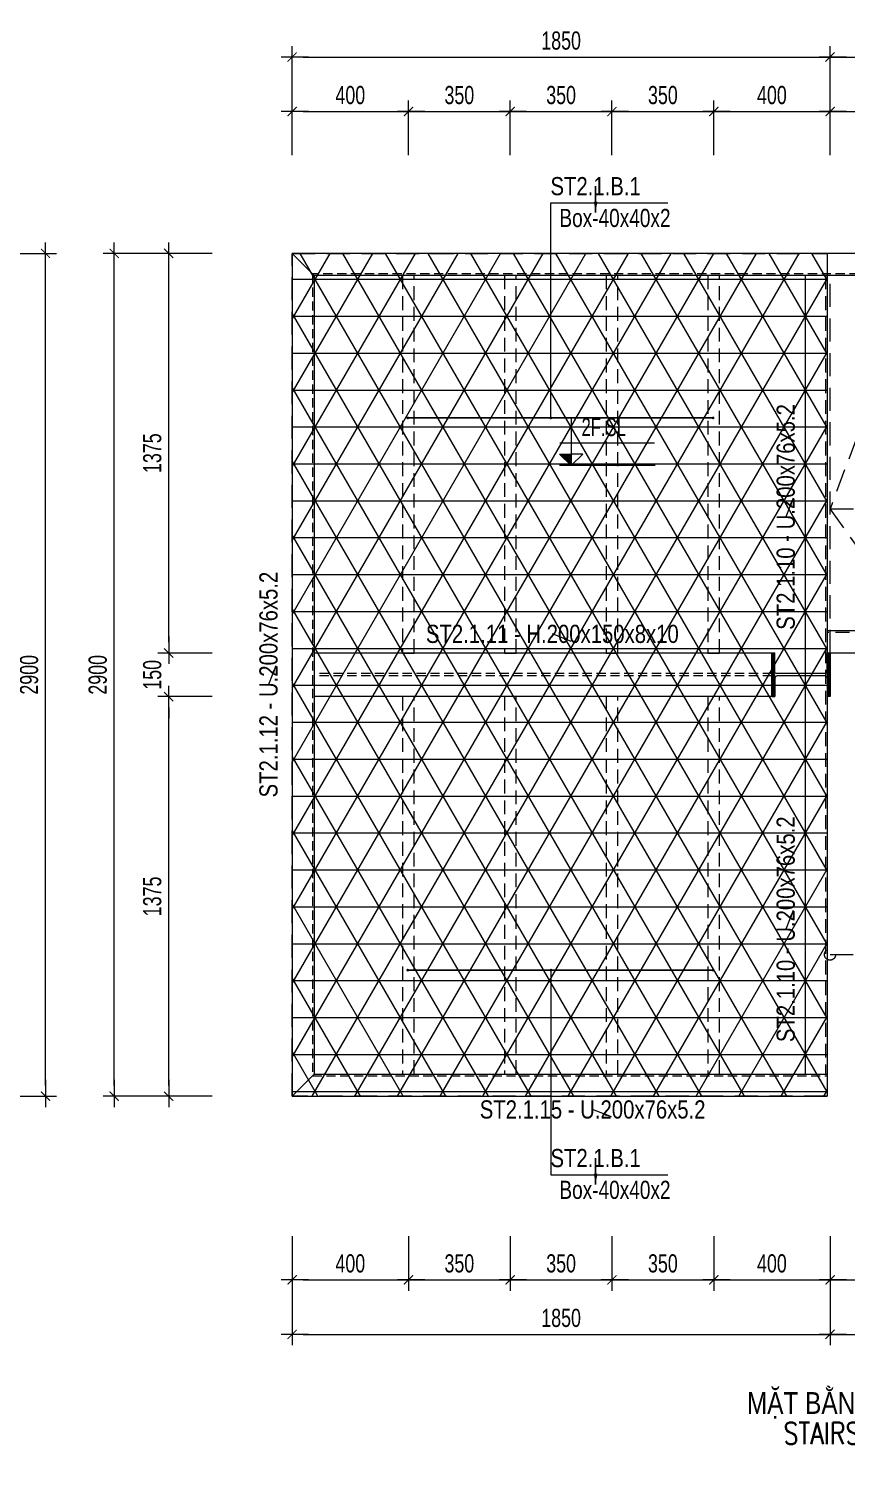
# Model space of a CAD drawing. Header units: millimetres. Extents: x 80771 to 163038, y -101774 to -59328.
# Drawn here: x 109502 to 112313, y -71819 to -66874 of the extents above; entities that cross this region are included whole.
import ezdxf
from ezdxf.enums import TextEntityAlignment as Align

# ---------------------------------------------------------------- set-up
doc = ezdxf.new("R2010")
doc.units = ezdxf.units.MM
doc.linetypes.add('HIDDEN2', pattern=[4.7625, 3.175, -1.5875])
for name, color, linetype, lineweight in [('$0$NDC_S_ANNO', 7, 'Continuous', 20), ('$0$NDC_S_DIM', 1, 'Continuous', 15), ('NDC_S-ANNO', 7, 'Continuous', 20), ('NDC_S-BEAM-NAME-VERT', 7, 'Continuous', 20), ('NDC_S-BEAM-STEL', 30, 'HIDDEN2', 18), ('NDC_S-COLS-STEL', 2, 'Continuous', 20), ('NDC_S-DIMS', 1, 'Continuous', 15), ('NDC_S-HIDN', 8, 'HIDDEN2', 13), ('NDC_S-TEXT-SYMB', 7, 'Continuous', 20), ('NDC_S-TEXT-VIE', 7, 'Continuous', 20), ('NDC_S_ANNO', 7, 'Continuous', 20), ('NDC_S_BEAM NAME', 7, 'Continuous', 9), ('NDC_S_CONTINUOUS', 3, 'Continuous', 20), ('NDC_S_DIM', 1, 'Continuous', 15), ('NDC_S_ENG TITLE', 3, 'Continuous', 20), ('NDC_S_HATCH MATERIAL', 8, 'Continuous', 13), ('NDC_S_TEXT SYMBOL', 7, 'Continuous', 20), ('NDC_S_VN TITLE', 6, 'Continuous', 35)]:
    doc.layers.add(name, color=color, linetype=linetype, lineweight=lineweight)
doc.styles.add('$0$ARIAL', font='arial.ttf', dxfattribs={"width": 0.8})
doc.styles.add('$0$NDC_DIM', font='', dxfattribs={"width": 0.75})
doc.styles.add('ARIAL', font='arial.ttf', dxfattribs={"width": 0.8})
doc.styles.add('NDC_ANNO', font='', dxfattribs={"width": 0.8})
doc.styles.add('NDC_ARIAL', font='arial.ttf', dxfattribs={"width": 0.85})
doc.styles.add('NDC_DIM', font='', dxfattribs={"width": 0.75})
doc.styles.add('NDC_EN TXT', font='romans.shx', dxfattribs={"width": 0.8})
doc.styles.add('NDC_VIE TXT', font='arial.ttf', dxfattribs={"width": 0.8})
doc.styles.get('$0$NDC_DIM').set_extended_font_data('Dotum')
doc.styles.get('NDC_ANNO').set_extended_font_data('Dotum')
doc.styles.get('NDC_DIM').set_extended_font_data('Dotum')
doc.dimstyles.new('$0$NDC_dim_iso', dxfattribs={"dimtxt": 2.5, "dimasz": 1, "dimexe": 1.5, "dimexo": 2.5, "dimgap": 1, "dimtad": 1, "dimdec": 0, "dimzin": 0, "dimdsep": 46, "dimtxsty": '$0$NDC_DIM', "dimblk": '$0$DIMMARK', "dimcen": 0.09, "dimdle": 1.2, "dimclrd": 1, "dimclre": 1, "dimclrt": 3, "dimadec": 0, "dimazin": 0, "dimtfac": 1, "dimtdec": 0, "dimtix": 1, "dimtofl": 0, "dimtmove": 0, "dimatfit": 3, "dimfxl": 8, "dimfxlon": 1, "dimtolj": 1, "dimtzin": 0, "dimarcsym": 0})
doc.dimstyles.new('NDC_dim_25', dxfattribs={"dimscale": 25, "dimtxt": 2.5, "dimasz": 1.5, "dimexe": 1.5, "dimexo": 2.5, "dimgap": 1, "dimtad": 1, "dimdec": 0, "dimrnd": 0.001, "dimzin": 0, "dimdsep": 46, "dimtxsty": 'NDC_DIM', "dimblk": 'DIMMARK', "dimcen": 0, "dimdle": 1.2, "dimclrd": 256, "dimclre": 256, "dimclrt": 3, "dimadec": 0, "dimazin": 0, "dimtfac": 1, "dimtdec": 0, "dimtix": 1, "dimtofl": 0, "dimtmove": 2, "dimatfit": 3, "dimfxl": 6, "dimfxlon": 1, "dimtolj": 1, "dimtzin": 0, "dimlwd": -1, "dimlwe": -1, "dimarcsym": 0})
doc.dimstyles.new('NDC_dim_iso', dxfattribs={"dimtxt": 2.5, "dimasz": 1.5, "dimexe": 1.5, "dimexo": 1.5, "dimgap": 1, "dimtad": 1, "dimdec": 0, "dimrnd": 0.001, "dimzin": 0, "dimdsep": 46, "dimtxsty": 'NDC_DIM', "dimblk": 'DIMMARK', "dimcen": 0, "dimdle": 1.2, "dimclrd": 256, "dimclre": 256, "dimclrt": 3, "dimadec": 0, "dimazin": 0, "dimtfac": 1, "dimtdec": 0, "dimtix": 1, "dimtofl": 0, "dimtmove": 2, "dimatfit": 3, "dimfxl": 6, "dimfxlon": 1, "dimtolj": 1, "dimtzin": 0, "dimlwd": -1, "dimlwe": -1, "dimarcsym": 0})

# ---------------------------------------------------------------- blocks, each defined once
blk = doc.blocks.new('DIMMARK')
at = {"layer": 'NDC_S_DIM', "color": 1}
blk.add_line((-1.5, 0), (1, 0), dxfattribs=at)
at = {"layer": 'NDC_S_DIM', "color": 2, "const_width": 0.1}
blk.add_lwpolyline([(-0.42, -0.42), (0.42, 0.42)], dxfattribs=at)
blk = doc.blocks.new('*D512')
at = {"layer": 'Defpoints', "color": 0, "transparency": 16777216}
for p in [(108947.2, -67646.4), (109559.3, -67646.4), (108947.2, -70546.4)]:
    blk.add_point(p, dxfattribs=at)
at = {"layer": 'NDC_S_DIM', "transparency": 16777216}
for p, q in [((109409.3, -67646.4), (109596.8, -67646.4)), ((109559.3, -70508.9), (109559.3, -67683.9)), ((109409.3, -70546.4), (109596.8, -70546.4))]:
    blk.add_line(p, q, dxfattribs=at)
at = {"layer": 'NDC_S_DIM', "transparency": 16777216, "xscale": 37.5, "yscale": 37.5, "zscale": 37.5}
for p, rotation in [((109559.3, -67646.4), 90), ((109559.3, -70546.4), 270)]:
    blk.add_blockref('DIMMARK', p, dxfattribs=dict(at, rotation=rotation))
at = {"layer": 'NDC_S_DIM', "color": 3, "transparency": 16777216, "insert": (109503, -69096.4), "char_height": 62.5, "attachment_point": 5, "rotation": 90, "style": 'NDC_DIM'}
blk.add_mtext('\\A1;2900', dxfattribs=at)
blk = doc.blocks.new('*U99')
for p, q in [((0.65, 7.48), (-1.87, 7.48)), ((0.93, 7.2), (0.93, 0.67)), ((1.24, 7.2), (1.24, 0.67)), ((1.52, 7.48), (4.04, 7.48)), ((0.65, 0.39), (-1.87, 0.39)), ((1.52, 0.39), (4.04, 0.39))]:
    blk.add_line(p, q)
for points in [[(4.04, 7.48), (4.04, 7.87), (-1.87, 7.87), (-1.87, 7.48)], [(-1.87, 0.39), (-1.87, 0), (4.04, 0), (4.04, 0.39)]]:
    blk.add_lwpolyline(points)
for centre, start, end in [((0.65, 7.2), 360, 450), ((1.52, 7.2), 90, 180), ((0.65, 0.67), 270, 360), ((1.52, 0.67), 180, 270)]:
    blk.add_arc(centre, 0.276, start, end)
blk = doc.blocks.new('*D434')
at = {"layer": 'Defpoints', "color": 0, "transparency": 16777216}
for p in [(110407.7, -70546.4), (112257.7, -70546.4), (112257.7, -71365.7)]:
    blk.add_point(p, dxfattribs=at)
at = {"layer": 'NDC_S_DIM', "transparency": 16777216}
for p, q in [((110407.7, -71215.7), (110407.7, -71403.2)), ((112257.7, -71215.7), (112257.7, -71403.2)), ((110445.2, -71365.7), (112220.2, -71365.7))]:
    blk.add_line(p, q, dxfattribs=at)
at = {"layer": 'NDC_S_DIM', "transparency": 16777216, "xscale": 37.5, "yscale": 37.5, "zscale": 37.5, "rotation": 180}
blk.add_blockref('DIMMARK', (110407.7, -71365.7), dxfattribs=at)
at = {"layer": 'NDC_S_DIM', "transparency": 16777216, "xscale": 37.5, "yscale": 37.5, "zscale": 37.5}
blk.add_blockref('DIMMARK', (112257.7, -71365.7), dxfattribs=at)
at = {"layer": 'NDC_S_DIM', "color": 3, "transparency": 16777216, "insert": (111332.7, -71309.4), "char_height": 62.5, "attachment_point": 5, "style": 'NDC_DIM'}
blk.add_mtext('\\A1;1850', dxfattribs=at)
blk = doc.blocks.new('*D435')
at = {"layer": 'Defpoints', "color": 0, "transparency": 16777216}
for p in [(112257.7, -70546.4), (114957.7, -70546.4), (114957.7, -71365.7)]:
    blk.add_point(p, dxfattribs=at)
at = {"layer": 'NDC_S_DIM', "transparency": 16777216}
for p, q in [((112257.7, -71215.7), (112257.7, -71403.2)), ((114957.7, -71215.7), (114957.7, -71403.2)), ((112295.2, -71365.7), (114920.2, -71365.7))]:
    blk.add_line(p, q, dxfattribs=at)
at = {"layer": 'NDC_S_DIM', "transparency": 16777216, "xscale": 37.5, "yscale": 37.5, "zscale": 37.5, "rotation": 180}
blk.add_blockref('DIMMARK', (112257.7, -71365.7), dxfattribs=at)
at = {"layer": 'NDC_S_DIM', "transparency": 16777216, "xscale": 37.5, "yscale": 37.5, "zscale": 37.5}
blk.add_blockref('DIMMARK', (114957.7, -71365.7), dxfattribs=at)
at = {"layer": 'NDC_S_DIM', "color": 3, "transparency": 16777216, "insert": (113607.7, -71309.4), "char_height": 62.5, "attachment_point": 5, "style": 'NDC_DIM'}
blk.add_mtext('\\A1;2700', dxfattribs=at)
blk = doc.blocks.new('*D437')
at = {"layer": 'Defpoints', "color": 0, "transparency": 16777216}
for p in [(110407.7, -70546.4), (110807.7, -70546.4), (110807.7, -71178.2)]:
    blk.add_point(p, dxfattribs=at)
at = {"layer": 'NDC_S_DIM', "transparency": 16777216}
for p, q in [((110407.7, -71028.2), (110407.7, -71215.7)), ((110807.7, -71028.2), (110807.7, -71215.7)), ((110445.2, -71178.2), (110770.2, -71178.2))]:
    blk.add_line(p, q, dxfattribs=at)
at = {"layer": 'NDC_S_DIM', "transparency": 16777216, "xscale": 37.5, "yscale": 37.5, "zscale": 37.5, "rotation": 180}
blk.add_blockref('DIMMARK', (110407.7, -71178.2), dxfattribs=at)
at = {"layer": 'NDC_S_DIM', "transparency": 16777216, "xscale": 37.5, "yscale": 37.5, "zscale": 37.5}
blk.add_blockref('DIMMARK', (110807.7, -71178.2), dxfattribs=at)
at = {"layer": 'NDC_S_DIM', "color": 3, "transparency": 16777216, "insert": (110607.7, -71121.9), "char_height": 62.5, "attachment_point": 5, "style": 'NDC_DIM'}
blk.add_mtext('\\A1;400', dxfattribs=at)
blk = doc.blocks.new('*D438')
at = {"layer": 'Defpoints', "color": 0, "transparency": 16777216}
for p in [(110807.7, -70546.4), (111157.7, -70546.4), (111157.7, -71178.2)]:
    blk.add_point(p, dxfattribs=at)
at = {"layer": 'NDC_S_DIM', "transparency": 16777216}
for p, q in [((110807.7, -71028.2), (110807.7, -71215.7)), ((111157.7, -71028.2), (111157.7, -71215.7)), ((110845.2, -71178.2), (111120.2, -71178.2))]:
    blk.add_line(p, q, dxfattribs=at)
at = {"layer": 'NDC_S_DIM', "transparency": 16777216, "xscale": 37.5, "yscale": 37.5, "zscale": 37.5, "rotation": 180}
blk.add_blockref('DIMMARK', (110807.7, -71178.2), dxfattribs=at)
at = {"layer": 'NDC_S_DIM', "transparency": 16777216, "xscale": 37.5, "yscale": 37.5, "zscale": 37.5}
blk.add_blockref('DIMMARK', (111157.7, -71178.2), dxfattribs=at)
at = {"layer": 'NDC_S_DIM', "color": 3, "transparency": 16777216, "insert": (110982.7, -71121.9), "char_height": 62.5, "attachment_point": 5, "style": 'NDC_DIM'}
blk.add_mtext('\\A1;350', dxfattribs=at)
blk = doc.blocks.new('*D439')
at = {"layer": 'Defpoints', "color": 0, "transparency": 16777216}
for p in [(111157.7, -70546.4), (111507.7, -70546.4), (111507.7, -71178.2)]:
    blk.add_point(p, dxfattribs=at)
at = {"layer": 'NDC_S_DIM', "transparency": 16777216}
for p, q in [((111157.7, -71028.2), (111157.7, -71215.7)), ((111507.7, -71028.2), (111507.7, -71215.7)), ((111195.2, -71178.2), (111470.2, -71178.2))]:
    blk.add_line(p, q, dxfattribs=at)
at = {"layer": 'NDC_S_DIM', "transparency": 16777216, "xscale": 37.5, "yscale": 37.5, "zscale": 37.5, "rotation": 180}
blk.add_blockref('DIMMARK', (111157.7, -71178.2), dxfattribs=at)
at = {"layer": 'NDC_S_DIM', "transparency": 16777216, "xscale": 37.5, "yscale": 37.5, "zscale": 37.5}
blk.add_blockref('DIMMARK', (111507.7, -71178.2), dxfattribs=at)
at = {"layer": 'NDC_S_DIM', "color": 3, "transparency": 16777216, "insert": (111332.7, -71121.9), "char_height": 62.5, "attachment_point": 5, "style": 'NDC_DIM'}
blk.add_mtext('\\A1;350', dxfattribs=at)
blk = doc.blocks.new('*D440')
at = {"layer": 'Defpoints', "color": 0, "transparency": 16777216}
for p in [(111507.7, -70546.4), (111857.7, -70546.4), (111857.7, -71178.2)]:
    blk.add_point(p, dxfattribs=at)
at = {"layer": 'NDC_S_DIM', "transparency": 16777216}
for p, q in [((111507.7, -71028.2), (111507.7, -71215.7)), ((111857.7, -71028.2), (111857.7, -71215.7)), ((111545.2, -71178.2), (111820.2, -71178.2))]:
    blk.add_line(p, q, dxfattribs=at)
at = {"layer": 'NDC_S_DIM', "transparency": 16777216, "xscale": 37.5, "yscale": 37.5, "zscale": 37.5, "rotation": 180}
blk.add_blockref('DIMMARK', (111507.7, -71178.2), dxfattribs=at)
at = {"layer": 'NDC_S_DIM', "transparency": 16777216, "xscale": 37.5, "yscale": 37.5, "zscale": 37.5}
blk.add_blockref('DIMMARK', (111857.7, -71178.2), dxfattribs=at)
at = {"layer": 'NDC_S_DIM', "color": 3, "transparency": 16777216, "insert": (111682.7, -71121.9), "char_height": 62.5, "attachment_point": 5, "style": 'NDC_DIM'}
blk.add_mtext('\\A1;350', dxfattribs=at)
blk = doc.blocks.new('*D441')
at = {"layer": 'Defpoints', "color": 0, "transparency": 16777216}
for p in [(111857.7, -70546.4), (112257.7, -70546.4), (112257.7, -71178.2)]:
    blk.add_point(p, dxfattribs=at)
at = {"layer": 'NDC_S_DIM', "transparency": 16777216}
for p, q in [((111857.7, -71028.2), (111857.7, -71215.7)), ((112257.7, -71028.2), (112257.7, -71215.7)), ((111895.2, -71178.2), (112220.2, -71178.2))]:
    blk.add_line(p, q, dxfattribs=at)
at = {"layer": 'NDC_S_DIM', "transparency": 16777216, "xscale": 37.5, "yscale": 37.5, "zscale": 37.5, "rotation": 180}
blk.add_blockref('DIMMARK', (111857.7, -71178.2), dxfattribs=at)
at = {"layer": 'NDC_S_DIM', "transparency": 16777216, "xscale": 37.5, "yscale": 37.5, "zscale": 37.5}
blk.add_blockref('DIMMARK', (112257.7, -71178.2), dxfattribs=at)
at = {"layer": 'NDC_S_DIM', "color": 3, "transparency": 16777216, "insert": (112057.7, -71121.9), "char_height": 62.5, "attachment_point": 5, "style": 'NDC_DIM'}
blk.add_mtext('\\A1;400', dxfattribs=at)
blk = doc.blocks.new('*D442')
at = {"layer": 'Defpoints', "color": 0, "transparency": 16777216}
for p in [(112257.7, -70546.4), (112557.7, -70546.4), (112557.7, -71178.2)]:
    blk.add_point(p, dxfattribs=at)
at = {"layer": 'NDC_S_DIM', "transparency": 16777216}
for p, q in [((112257.7, -71028.2), (112257.7, -71215.7)), ((112557.7, -71028.2), (112557.7, -71215.7)), ((112295.2, -71178.2), (112520.2, -71178.2))]:
    blk.add_line(p, q, dxfattribs=at)
at = {"layer": 'NDC_S_DIM', "transparency": 16777216, "xscale": 37.5, "yscale": 37.5, "zscale": 37.5, "rotation": 180}
blk.add_blockref('DIMMARK', (112257.7, -71178.2), dxfattribs=at)
at = {"layer": 'NDC_S_DIM', "transparency": 16777216, "xscale": 37.5, "yscale": 37.5, "zscale": 37.5}
blk.add_blockref('DIMMARK', (112557.7, -71178.2), dxfattribs=at)
at = {"layer": 'NDC_S_DIM', "color": 3, "transparency": 16777216, "insert": (112407.7, -71121.9), "char_height": 62.5, "attachment_point": 5, "style": 'NDC_DIM'}
blk.add_mtext('\\A1;300', dxfattribs=at)
blk = doc.blocks.new('*D459')
at = {"layer": 'Defpoints', "color": 0, "transparency": 16777216}
for p in [(109983, -69171.4), (110407.7, -69171.4), (110407.7, -70546.4)]:
    blk.add_point(p, dxfattribs=at)
at = {"layer": 'NDC_S_DIM', "transparency": 16777216}
for p, q in [((110133, -69171.4), (109945.5, -69171.4)), ((109983, -70508.9), (109983, -69208.9)), ((110133, -70546.4), (109945.5, -70546.4))]:
    blk.add_line(p, q, dxfattribs=at)
at = {"layer": 'NDC_S_DIM', "transparency": 16777216, "xscale": 37.5, "yscale": 37.5, "zscale": 37.5}
for p, rotation in [((109983, -69171.4), 90), ((109983, -70546.4), 270)]:
    blk.add_blockref('DIMMARK', p, dxfattribs=dict(at, rotation=rotation))
at = {"layer": 'NDC_S_DIM', "color": 3, "transparency": 16777216, "insert": (109926.7, -69858.9), "char_height": 62.5, "attachment_point": 5, "rotation": 90, "style": 'NDC_DIM'}
blk.add_mtext('\\A1;1375', dxfattribs=at)
blk = doc.blocks.new('*D460')
at = {"layer": 'Defpoints', "color": 0, "transparency": 16777216}
for p in [(109983, -69021.4), (110407.7, -69021.4), (110407.7, -69171.4)]:
    blk.add_point(p, dxfattribs=at)
at = {"layer": 'NDC_S_DIM', "transparency": 16777216}
for p, q in [((109983, -68983.9), (109983, -68946.4)), ((110133, -69021.4), (109945.5, -69021.4)), ((110133, -69171.4), (109945.5, -69171.4)), ((109983, -69208.9), (109983, -69246.4))]:
    blk.add_line(p, q, dxfattribs=at)
at = {"layer": 'NDC_S_DIM', "transparency": 16777216, "xscale": 37.5, "yscale": 37.5, "zscale": 37.5}
for p, rotation in [((109983, -69021.4), 270), ((109983, -69171.4), 90)]:
    blk.add_blockref('DIMMARK', p, dxfattribs=dict(at, rotation=rotation))
at = {"layer": 'NDC_S_DIM', "color": 3, "transparency": 16777216, "insert": (109926.7, -69096.4), "char_height": 62.5, "attachment_point": 5, "rotation": 90, "style": 'NDC_DIM'}
blk.add_mtext('\\A1;150', dxfattribs=at)
blk = doc.blocks.new('*D461')
at = {"layer": 'Defpoints', "color": 0, "transparency": 16777216}
for p in [(109983, -67646.4), (110407.7, -67646.4), (110407.7, -69021.4)]:
    blk.add_point(p, dxfattribs=at)
at = {"layer": 'NDC_S_DIM', "transparency": 16777216}
for p, q in [((110133, -67646.4), (109945.5, -67646.4)), ((109983, -68983.9), (109983, -67683.9)), ((110133, -69021.4), (109945.5, -69021.4))]:
    blk.add_line(p, q, dxfattribs=at)
at = {"layer": 'NDC_S_DIM', "transparency": 16777216, "xscale": 37.5, "yscale": 37.5, "zscale": 37.5}
for p, rotation in [((109983, -67646.4), 90), ((109983, -69021.4), 270)]:
    blk.add_blockref('DIMMARK', p, dxfattribs=dict(at, rotation=rotation))
at = {"layer": 'NDC_S_DIM', "color": 3, "transparency": 16777216, "insert": (109926.7, -68333.9), "char_height": 62.5, "attachment_point": 5, "rotation": 90, "style": 'NDC_DIM'}
blk.add_mtext('\\A1;1375', dxfattribs=at)
blk = doc.blocks.new('*D462')
at = {"layer": 'Defpoints', "color": 0, "transparency": 16777216}
for p in [(109795.5, -67646.4), (110407.7, -67646.4), (110407.7, -70546.4)]:
    blk.add_point(p, dxfattribs=at)
at = {"layer": 'NDC_S_DIM', "transparency": 16777216}
for p, q in [((109945.5, -67646.4), (109758, -67646.4)), ((109795.5, -70508.9), (109795.5, -67683.9)), ((109945.5, -70546.4), (109758, -70546.4))]:
    blk.add_line(p, q, dxfattribs=at)
at = {"layer": 'NDC_S_DIM', "transparency": 16777216, "xscale": 37.5, "yscale": 37.5, "zscale": 37.5}
for p, rotation in [((109795.5, -67646.4), 90), ((109795.5, -70546.4), 270)]:
    blk.add_blockref('DIMMARK', p, dxfattribs=dict(at, rotation=rotation))
at = {"layer": 'NDC_S_DIM', "color": 3, "transparency": 16777216, "insert": (109739.2, -69096.4), "char_height": 62.5, "attachment_point": 5, "rotation": 90, "style": 'NDC_DIM'}
blk.add_mtext('\\A1;2900', dxfattribs=at)
blk = doc.blocks.new('*D463')
at = {"layer": 'Defpoints', "color": 0, "transparency": 16777216}
for p in [(112257.7, -66970.9), (110407.7, -67646.4), (112257.7, -67646.4)]:
    blk.add_point(p, dxfattribs=at)
at = {"layer": 'NDC_S_DIM', "transparency": 16777216}
for p, q in [((110407.7, -67120.9), (110407.7, -66933.4)), ((112257.7, -67120.9), (112257.7, -66933.4)), ((110445.2, -66970.9), (112220.2, -66970.9))]:
    blk.add_line(p, q, dxfattribs=at)
at = {"layer": 'NDC_S_DIM', "transparency": 16777216, "xscale": 37.5, "yscale": 37.5, "zscale": 37.5, "rotation": 180}
blk.add_blockref('DIMMARK', (110407.7, -66970.9), dxfattribs=at)
at = {"layer": 'NDC_S_DIM', "transparency": 16777216, "xscale": 37.5, "yscale": 37.5, "zscale": 37.5}
blk.add_blockref('DIMMARK', (112257.7, -66970.9), dxfattribs=at)
at = {"layer": 'NDC_S_DIM', "color": 3, "transparency": 16777216, "insert": (111332.7, -66914.6), "char_height": 62.5, "attachment_point": 5, "style": 'NDC_DIM'}
blk.add_mtext('\\A1;1850', dxfattribs=at)
blk = doc.blocks.new('*D464')
at = {"layer": 'Defpoints', "color": 0, "transparency": 16777216}
for p in [(114957.7, -66970.9), (112257.7, -67646.4), (114957.7, -67646.4)]:
    blk.add_point(p, dxfattribs=at)
at = {"layer": 'NDC_S_DIM', "transparency": 16777216}
for p, q in [((112257.7, -67120.9), (112257.7, -66933.4)), ((114957.7, -67120.9), (114957.7, -66933.4)), ((112295.2, -66970.9), (114920.2, -66970.9))]:
    blk.add_line(p, q, dxfattribs=at)
at = {"layer": 'NDC_S_DIM', "transparency": 16777216, "xscale": 37.5, "yscale": 37.5, "zscale": 37.5, "rotation": 180}
blk.add_blockref('DIMMARK', (112257.7, -66970.9), dxfattribs=at)
at = {"layer": 'NDC_S_DIM', "transparency": 16777216, "xscale": 37.5, "yscale": 37.5, "zscale": 37.5}
blk.add_blockref('DIMMARK', (114957.7, -66970.9), dxfattribs=at)
at = {"layer": 'NDC_S_DIM', "color": 3, "transparency": 16777216, "insert": (113607.7, -66914.6), "char_height": 62.5, "attachment_point": 5, "style": 'NDC_DIM'}
blk.add_mtext('\\A1;2700', dxfattribs=at)
blk = doc.blocks.new('*D466')
at = {"layer": 'Defpoints', "color": 0, "transparency": 16777216}
for p in [(110807.7, -67158.4), (110407.7, -67646.4), (110807.7, -67646.4)]:
    blk.add_point(p, dxfattribs=at)
at = {"layer": 'NDC_S_DIM', "transparency": 16777216}
for p, q in [((110407.7, -67308.4), (110407.7, -67120.9)), ((110445.2, -67158.4), (110770.2, -67158.4)), ((110807.7, -67308.4), (110807.7, -67120.9))]:
    blk.add_line(p, q, dxfattribs=at)
at = {"layer": 'NDC_S_DIM', "transparency": 16777216, "xscale": 37.5, "yscale": 37.5, "zscale": 37.5, "rotation": 180}
blk.add_blockref('DIMMARK', (110407.7, -67158.4), dxfattribs=at)
at = {"layer": 'NDC_S_DIM', "transparency": 16777216, "xscale": 37.5, "yscale": 37.5, "zscale": 37.5}
blk.add_blockref('DIMMARK', (110807.7, -67158.4), dxfattribs=at)
at = {"layer": 'NDC_S_DIM', "color": 3, "transparency": 16777216, "insert": (110607.7, -67102.1), "char_height": 62.5, "attachment_point": 5, "style": 'NDC_DIM'}
blk.add_mtext('\\A1;400', dxfattribs=at)
blk = doc.blocks.new('*D467')
at = {"layer": 'Defpoints', "color": 0, "transparency": 16777216}
for p in [(111157.7, -67158.4), (110807.7, -67646.4), (111157.7, -67646.4)]:
    blk.add_point(p, dxfattribs=at)
at = {"layer": 'NDC_S_DIM', "transparency": 16777216}
for p, q in [((110807.7, -67308.4), (110807.7, -67120.9)), ((110845.2, -67158.4), (111120.2, -67158.4)), ((111157.7, -67308.4), (111157.7, -67120.9))]:
    blk.add_line(p, q, dxfattribs=at)
at = {"layer": 'NDC_S_DIM', "transparency": 16777216, "xscale": 37.5, "yscale": 37.5, "zscale": 37.5, "rotation": 180}
blk.add_blockref('DIMMARK', (110807.7, -67158.4), dxfattribs=at)
at = {"layer": 'NDC_S_DIM', "transparency": 16777216, "xscale": 37.5, "yscale": 37.5, "zscale": 37.5}
blk.add_blockref('DIMMARK', (111157.7, -67158.4), dxfattribs=at)
at = {"layer": 'NDC_S_DIM', "color": 3, "transparency": 16777216, "insert": (110982.7, -67102.1), "char_height": 62.5, "attachment_point": 5, "style": 'NDC_DIM'}
blk.add_mtext('\\A1;350', dxfattribs=at)
blk = doc.blocks.new('*D468')
at = {"layer": 'Defpoints', "color": 0, "transparency": 16777216}
for p in [(111507.7, -67158.4), (111157.7, -67646.4), (111507.7, -67646.4)]:
    blk.add_point(p, dxfattribs=at)
at = {"layer": 'NDC_S_DIM', "transparency": 16777216}
for p, q in [((111157.7, -67308.4), (111157.7, -67120.9)), ((111195.2, -67158.4), (111470.2, -67158.4)), ((111507.7, -67308.4), (111507.7, -67120.9))]:
    blk.add_line(p, q, dxfattribs=at)
at = {"layer": 'NDC_S_DIM', "transparency": 16777216, "xscale": 37.5, "yscale": 37.5, "zscale": 37.5, "rotation": 180}
blk.add_blockref('DIMMARK', (111157.7, -67158.4), dxfattribs=at)
at = {"layer": 'NDC_S_DIM', "transparency": 16777216, "xscale": 37.5, "yscale": 37.5, "zscale": 37.5}
blk.add_blockref('DIMMARK', (111507.7, -67158.4), dxfattribs=at)
at = {"layer": 'NDC_S_DIM', "color": 3, "transparency": 16777216, "insert": (111332.7, -67102.1), "char_height": 62.5, "attachment_point": 5, "style": 'NDC_DIM'}
blk.add_mtext('\\A1;350', dxfattribs=at)
blk = doc.blocks.new('*D469')
at = {"layer": 'Defpoints', "color": 0, "transparency": 16777216}
for p in [(111857.7, -67158.4), (111507.7, -67646.4), (111857.7, -67646.4)]:
    blk.add_point(p, dxfattribs=at)
at = {"layer": 'NDC_S_DIM', "transparency": 16777216}
for p, q in [((111507.7, -67308.4), (111507.7, -67120.9)), ((111545.2, -67158.4), (111820.2, -67158.4)), ((111857.7, -67308.4), (111857.7, -67120.9))]:
    blk.add_line(p, q, dxfattribs=at)
at = {"layer": 'NDC_S_DIM', "transparency": 16777216, "xscale": 37.5, "yscale": 37.5, "zscale": 37.5, "rotation": 180}
blk.add_blockref('DIMMARK', (111507.7, -67158.4), dxfattribs=at)
at = {"layer": 'NDC_S_DIM', "transparency": 16777216, "xscale": 37.5, "yscale": 37.5, "zscale": 37.5}
blk.add_blockref('DIMMARK', (111857.7, -67158.4), dxfattribs=at)
at = {"layer": 'NDC_S_DIM', "color": 3, "transparency": 16777216, "insert": (111682.7, -67102.1), "char_height": 62.5, "attachment_point": 5, "style": 'NDC_DIM'}
blk.add_mtext('\\A1;350', dxfattribs=at)
blk = doc.blocks.new('*D470')
at = {"layer": 'Defpoints', "color": 0, "transparency": 16777216}
for p in [(112257.7, -67158.4), (111857.7, -67646.4), (112257.7, -67646.4)]:
    blk.add_point(p, dxfattribs=at)
at = {"layer": 'NDC_S_DIM', "transparency": 16777216}
for p, q in [((111857.7, -67308.4), (111857.7, -67120.9)), ((111895.2, -67158.4), (112220.2, -67158.4)), ((112257.7, -67308.4), (112257.7, -67120.9))]:
    blk.add_line(p, q, dxfattribs=at)
at = {"layer": 'NDC_S_DIM', "transparency": 16777216, "xscale": 37.5, "yscale": 37.5, "zscale": 37.5, "rotation": 180}
blk.add_blockref('DIMMARK', (111857.7, -67158.4), dxfattribs=at)
at = {"layer": 'NDC_S_DIM', "transparency": 16777216, "xscale": 37.5, "yscale": 37.5, "zscale": 37.5}
blk.add_blockref('DIMMARK', (112257.7, -67158.4), dxfattribs=at)
at = {"layer": 'NDC_S_DIM', "color": 3, "transparency": 16777216, "insert": (112057.7, -67102.1), "char_height": 62.5, "attachment_point": 5, "style": 'NDC_DIM'}
blk.add_mtext('\\A1;400', dxfattribs=at)
blk = doc.blocks.new('*D471')
at = {"layer": 'Defpoints', "color": 0, "transparency": 16777216}
for p in [(112557.7, -67158.4), (112257.7, -67646.4), (112557.7, -67646.4)]:
    blk.add_point(p, dxfattribs=at)
at = {"layer": 'NDC_S_DIM', "transparency": 16777216}
for p, q in [((112257.7, -67308.4), (112257.7, -67120.9)), ((112295.2, -67158.4), (112520.2, -67158.4)), ((112557.7, -67308.4), (112557.7, -67120.9))]:
    blk.add_line(p, q, dxfattribs=at)
at = {"layer": 'NDC_S_DIM', "transparency": 16777216, "xscale": 37.5, "yscale": 37.5, "zscale": 37.5, "rotation": 180}
blk.add_blockref('DIMMARK', (112257.7, -67158.4), dxfattribs=at)
at = {"layer": 'NDC_S_DIM', "transparency": 16777216, "xscale": 37.5, "yscale": 37.5, "zscale": 37.5}
blk.add_blockref('DIMMARK', (112557.7, -67158.4), dxfattribs=at)
at = {"layer": 'NDC_S_DIM', "color": 3, "transparency": 16777216, "insert": (112407.7, -67102.1), "char_height": 62.5, "attachment_point": 5, "style": 'NDC_DIM'}
blk.add_mtext('\\A1;300', dxfattribs=at)
blk = doc.blocks.new('kata_block_CT')
at = {"layer": 'NDC_S_ANNO'}
blk.add_hatch(color=3, dxfattribs=at).paths.add_polyline_path([(0, 1.6), (-1.61, 1.6), (0, 0)])
at = {"layer": 'NDC_S_ANNO', "ltscale": 50}
h = blk.add_hatch(dxfattribs=at)
h.set_pattern_fill('ANSI31', color=256, scale=1.406, style=0)
h.paths.add_polyline_path([(0, 1.6), (0, 0), (1.61, 1.6)])
for p, q in [((-1.59, 3.14), (11.47, 3.14)), ((11.56, 0), (-1.64, 0))]:
    blk.add_line(p, q, dxfattribs=at)
for points in [[(0, 6.69), (0, 0)], [(0, 0), (-1.61, 1.6), (0, 1.6)], [(0, 0), (1.61, 1.6), (0, 1.6)]]:
    blk.add_lwpolyline(points, dxfattribs=at)
at = {"layer": 'NDC_S_ANNO', "color": 8, "ltscale": 50}
blk.add_lwpolyline([(0, 0), (-1.61, 1.6), (0, 1.6)], dxfattribs=at)
at = {"layer": 'NDC_S_TEXT SYMBOL', "color": 3, "style": 'NDC_ANNO', "width": 0.8}
blk.add_attdef('CT', (1.41, 4.07), '', height=2.5, dxfattribs=at)
blk = doc.blocks.new('$0$DIMMARK')
at = {"layer": '$0$NDC_S_DIM', "color": 1}
blk.add_line((-1.5, 0), (1, 0), dxfattribs=at)
at = {"layer": '$0$NDC_S_DIM', "color": 2, "const_width": 0.1}
blk.add_lwpolyline([(-0.42, -0.42), (0.42, 0.42)], dxfattribs=at)
blk = doc.blocks.new('Drawing name_symbol')
at = {"layer": 'NDC_S_ENG TITLE', "style": 'NDC_EN TXT', "width": 0.8}
blk.add_attdef('SECTDET1', text='', height=5, dxfattribs=at).set_placement((0, 1.01), align=Align.CENTER)
at = {"layer": 'NDC_S_TEXT SYMBOL', "lineweight": 25, "style": 'NDC_ANNO', "width": 0.8}
blk.add_attdef('SSCALE', text='', height=2.5, dxfattribs=at).set_placement((0, -4), align=Align.CENTER)
at = {"layer": 'NDC_S_VN TITLE', "style": 'NDC_VIE TXT', "width": 0.8}
blk.add_attdef('SECTDET2', text='', height=5, dxfattribs=at).set_placement((0, 7.97), align=Align.CENTER)
blk = doc.blocks.new('*U6')
at = {"layer": '$0$NDC_S_ANNO', "ltscale": 0.8, "style": '$0$ARIAL', "width": 0.8}
blk.add_attdef('TEN', text='', height=2.5, dxfattribs=at).set_placement((-2.58, 1.03), align=Align.MIDDLE_CENTER)
at = {"layer": '$0$NDC_S_ANNO', "ltscale": 0.8, "style": '$0$ARIAL', "width": 0.8, "flags": 1}
blk.add_attdef('CHU_THICH', text='', height=2.5, dxfattribs=at).set_placement((0, 0), align=Align.MIDDLE_CENTER)
at = {"layer": 'Defpoints'}
blk.add_leader([(0, 0), (-2.58, 1.03)], dimstyle='$0$NDC_dim_iso', override={"dimgap": 0.625, "dimtad": 0}, dxfattribs=at)
blk = doc.blocks.new('*U9')
at = {"layer": 'NDC_S-ANNO', "ltscale": 0.8, "style": 'ARIAL', "width": 0.8}
blk.add_attdef('TEN', text='', height=2.5, dxfattribs=at).set_placement((0, 3.63), align=Align.MIDDLE_CENTER)
at = {"layer": 'NDC_S-ANNO', "ltscale": 0.8, "style": 'ARIAL', "width": 0.8, "flags": 1}
blk.add_attdef('CHU_THICH', text='', height=2.5, dxfattribs=at).set_placement((0, 0), align=Align.MIDDLE_CENTER)
at = {"layer": 'Defpoints'}
blk.add_leader([(0, 0), (0, 3.63)], dimstyle='NDC_dim_iso', override={"dimgap": 0.625, "dimtad": 0}, dxfattribs=at)

msp = doc.modelspace()

# ---------------------------------------------------------------- hatches: boundary and pattern name
at = {"layer": 'NDC_S_HATCH MATERIAL'}
h = msp.add_hatch(dxfattribs=at)
h.set_pattern_fill('NET3', color=256, scale=40)
h.set_pattern_definition([(0, (172225.02, -24809.66), (0, 127), []), (60, (172225.02, -24809.66), (-109.98523, 63.5), []), (120, (172225.02, -24809.66), (-109.98523, -63.5), [])])
h.paths.add_polyline_path([(110407.7, -67646.4), (112247.7, -67646.4), (112247.7, -70546.4), (110407.7, -70546.4)])
h = msp.add_hatch(dxfattribs=at)
h.set_pattern_fill('ANSI31', color=256)
h.set_pattern_definition([(45, (171221.1407, -24254.0282), (-2.24506403, 2.24506403), [])])
edge = h.paths.add_edge_path()
edge.add_line((112067.7, -69171.4), (112057.7, -69171.4))
edge.add_line((112057.7, -69171.4), (112057.7, -69021.4))
edge.add_line((112057.7, -69021.4), (112067.7, -69021.4))
edge = h.paths.add_edge_path()
edge.add_line((112240.6, -69100.4), (112074.7, -69100.4))
edge = h.paths.add_edge_path()
edge.add_line((112240.6, -69092.4), (112074.7, -69092.4))
edge = h.paths.add_edge_path(flags=16)
edge.add_line((112067.7, -69107.4), (112067.7, -69171.4))
edge = h.paths.add_edge_path()
edge.add_line((112247.7, -69107.4), (112247.7, -69171.4))
edge = h.paths.add_edge_path(flags=16)
edge.add_line((112067.7, -69085.4), (112067.7, -69021.4))
edge = h.paths.add_edge_path()
edge.add_line((112247.7, -69085.4), (112247.7, -69021.4))
edge = h.paths.add_edge_path()
edge.add_line((112247.7, -69021.4), (112257.7, -69021.4))
edge.add_line((112257.7, -69021.4), (112257.7, -69171.4))
edge.add_line((112257.7, -69171.4), (112247.7, -69171.4))
edge = h.paths.add_edge_path()
edge.add_arc((112074.7, -69107.4), 7.01, 90, 180)
edge = h.paths.add_edge_path()
edge.add_arc((112074.7, -69085.4), 7.01, 180, 270)
edge = h.paths.add_edge_path()
edge.add_arc((112240.6, -69107.4), 7.01, 0, 90)
edge = h.paths.add_edge_path()
edge.add_arc((112240.6, -69085.4), 7.01, 270, 360)

# ---------------------------------------------------------------- linework, layer by layer
at = {"layer": 'NDC_S-BEAM-STEL', "ltscale": 15}
msp.add_line((112241.7, -67722.4), (112241.7, -70470.4), dxfattribs=at)
for points in [[(110827.7, -67722.4), (110787.7, -67722.4), (110787.7, -69021.4), (110827.7, -69021.4)], [(111177.7, -67722.4), (111137.7, -67722.4), (111137.7, -69021.4), (111177.7, -69021.4)], [(111527.7, -67722.4), (111487.7, -67722.4), (111487.7, -69021.4), (111527.7, -69021.4)], [(111877.7, -67722.4), (111837.7, -67722.4), (111837.7, -69021.4), (111877.7, -69021.4)], [(110827.7, -69171.4), (110787.7, -69171.4), (110787.7, -70470.4), (110827.7, -70470.4)], [(111177.7, -69171.4), (111137.7, -69171.4), (111137.7, -70470.4), (111177.7, -70470.4)], [(111527.7, -69171.4), (111487.7, -69171.4), (111487.7, -70470.4), (111527.7, -70470.4)], [(111877.7, -69171.4), (111837.7, -69171.4), (111837.7, -70470.4), (111877.7, -70470.4)]]:
    msp.add_lwpolyline(points, close=True, dxfattribs=at)
msp.add_lwpolyline([(114967.7, -68951.4), (112247.7, -68951.4)], dxfattribs=at)
at = {"layer": 'NDC_S-HIDN', "ltscale": 25}
msp.add_line((112257.7, -69021.4), (112257.7, -67722.4), dxfattribs=at)
at = {"layer": 'NDC_S-HIDN', "ltscale": 10}
for p, q in [((112057.7, -69092.4), (110483.7, -69092.4)), ((112057.7, -69100.4), (110483.7, -69100.4))]:
    msp.add_line(p, q, dxfattribs=at)
at = {"layer": 'NDC_S-HIDN', "ltscale": 25}
msp.add_lwpolyline([(110407.7, -67646.4), (112247.7, -67646.4), (112247.7, -70546.4), (110407.7, -70546.4)], close=True, dxfattribs=at)
at = {"layer": 'NDC_S-HIDN', "ltscale": 10}
msp.add_lwpolyline([(112417.2, -70476.4), (116737.7, -70476.4), (116737.7, -67716.4), (110477.7, -67716.4), (110477.7, -70476.4), (112247.7, -70476.4)], dxfattribs=at)
at = {"layer": 'NDC_S-HIDN', "ltscale": 25}
for points in [[(112557.7, -67722.4), (112257.7, -68526.2), (112557.7, -68945.4)], [(114957.7, -68526.2), (112257.7, -68526.2)], [(112257.7, -70058.9), (114957.7, -70058.9)]]:
    msp.add_lwpolyline(points, dxfattribs=at)
msp.add_circle((112257.7, -70058.9), 19.2, dxfattribs=at)
at = {"layer": 'NDC_S_CONTINUOUS'}
for p, q in [((110407.7, -67646.4), (110483.7, -67722.4)), ((116807.7, -67646.4), (110407.7, -67646.4)), ((110407.7, -67646.4), (110407.7, -70546.4)), ((116731.7, -67722.4), (110483.7, -67722.4)), ((110483.7, -67722.4), (110483.7, -70470.4)), ((112171.7, -67722.4), (112171.7, -70470.4)), ((112247.7, -67722.4), (112247.7, -70546.4)), ((112057.7, -69021.4), (110483.7, -69021.4)), ((112057.7, -69171.4), (110483.7, -69171.4)), ((110407.7, -70546.4), (110483.7, -70470.4)), ((110483.7, -70470.4), (112247.7, -70470.4)), ((110407.7, -70546.4), (112247.7, -70546.4))]:
    msp.add_line(p, q, dxfattribs=at)
for points in [[(114967.7, -68945.4), (112247.7, -68945.4)], [(112067.7, -69021.4), (112057.7, -69021.4), (112057.7, -69171.4), (112067.7, -69171.4)], [(114967.7, -69021.4), (112247.7, -69021.4)]]:
    msp.add_lwpolyline(points, dxfattribs=at)

# ---------------------------------------------------------------- block references
at = {"layer": 'NDC_S-ANNO'}
ref = msp.add_blockref('kata_block_CT', (111367.7, -68376.8), dxfattribs=dict(at, xscale=25, yscale=25, zscale=25))
ref.add_attrib('CT', '2F.SL', (111403, -68275.1), dxfattribs={"layer": 'NDC_S-TEXT-SYMB', "color": 3, "height": 62.5, "style": 'NDC_ANNO', "width": 0.7})
at = {"layer": 'NDC_S-BEAM-NAME-VERT', "xscale": 24.99999999999998, "yscale": 24.99999999999998, "zscale": 24.99999999999998}
for p in [(111451.4, -67505.9), (111451.4, -70849.8)]:
    msp.add_blockref('*U9', p, dxfattribs=at).add_auto_attribs({'TEN': 'ST2.1.B.1'})
at = {"layer": 'NDC_S-COLS-STEL', "xscale": -25.40000000000001, "yscale": 25.40000000000001, "zscale": 25.4, "rotation": 270}
msp.add_blockref('*U99', (112057.7, -69123.9), dxfattribs=at)
at = {"layer": 'NDC_S_ANNO', "xscale": 15, "yscale": 15, "zscale": 15}
msp.add_blockref('Drawing name_symbol', (113536.2, -71758.9), dxfattribs=at).add_auto_attribs({'SECTDET1': 'STAIRS ST1 STRUCTURAL PLAN OF LEVEL 1F.SL+6.707 TO LEVEL 2F.SL', 'SECTDET2': 'MẶT BẰNG KẾT CẤU THANG THÉP ST1 TỪ CỐT 1F.SL+6.707 LÊN CỐT TẦNG 2', 'SSCALE': 'SCALE 1 : 25'})
at = {"layer": 'NDC_S_BEAM NAME', "xscale": 25, "yscale": 25, "zscale": 25, "rotation": 90}
for p, values in [((112130.9, -68488.8), {'TEN': 'ST2.1.10 - U.200x76x5.2'}), ((110352, -69065.6), {'TEN': 'ST2.1.12 - U.200x76x5.2'}), ((112130.9, -69907.4), {'TEN': 'ST2.1.10 - U.200x76x5.2'})]:
    msp.add_blockref('*U6', p, dxfattribs=at).add_auto_attribs(values)
at = {"layer": 'NDC_S_BEAM NAME', "xscale": 25, "yscale": 25, "zscale": 25}
for p, values in [((111367.1, -68981.3), {'TEN': 'ST2.1.11 - H.200x150x8x10'}), ((111505.6, -70617.6), {'TEN': 'ST2.1.15 - U.200x76x5.2'})]:
    msp.add_blockref('*U6', p, dxfattribs=at).add_auto_attribs(values)

# ---------------------------------------------------------------- texts
at = {"layer": 'NDC_S-TEXT-VIE', "style": 'NDC_ARIAL', "width": 0.75}
for p in [(111326.9, -67524.5), (111326.9, -70868.4)]:
    msp.add_text('Box-40x40x2', height=62.5, dxfattribs=at).set_placement(p, align=Align.MIDDLE_LEFT)

# ---------------------------------------------------------------- dimensions: what is measured, and where the dimension line sits
at = {"layer": 'NDC_S_DIM'}
for base, p1, p2, picture, middle in [((112257.7, -66970.9), (110407.7, -67646.4), (112257.7, -67646.4), '*D463', (111332.7, -66914.6)), ((114957.7, -66970.9), (112257.7, -67646.4), (114957.7, -67646.4), '*D464', (113607.7, -66914.6)), ((110807.7, -67158.4), (110407.7, -67646.4), (110807.7, -67646.4), '*D466', (110607.7, -67102.1)), ((111157.7, -67158.4), (110807.7, -67646.4), (111157.7, -67646.4), '*D467', (110982.7, -67102.1)), ((111507.7, -67158.4), (111157.7, -67646.4), (111507.7, -67646.4), '*D468', (111332.7, -67102.1)), ((111857.7, -67158.4), (111507.7, -67646.4), (111857.7, -67646.4), '*D469', (111682.7, -67102.1)), ((112257.7, -67158.4), (111857.7, -67646.4), (112257.7, -67646.4), '*D470', (112057.7, -67102.1)), ((112557.7, -67158.4), (112257.7, -67646.4), (112557.7, -67646.4), '*D471', (112407.7, -67102.1)), ((112257.7, -71365.7), (110407.7, -70546.4), (112257.7, -70546.4), '*D434', (111332.7, -71309.4)), ((110807.7, -71178.2), (110407.7, -70546.4), (110807.7, -70546.4), '*D437', (110607.7, -71121.9)), ((111157.7, -71178.2), (110807.7, -70546.4), (111157.7, -70546.4), '*D438', (110982.7, -71121.9)), ((111507.7, -71178.2), (111157.7, -70546.4), (111507.7, -70546.4), '*D439', (111332.7, -71121.9)), ((111857.7, -71178.2), (111507.7, -70546.4), (111857.7, -70546.4), '*D440', (111682.7, -71121.9)), ((112257.7, -71178.2), (111857.7, -70546.4), (112257.7, -70546.4), '*D441', (112057.7, -71121.9)), ((114957.7, -71365.7), (112257.7, -70546.4), (114957.7, -70546.4), '*D435', (113607.7, -71309.4)), ((112557.7, -71178.2), (112257.7, -70546.4), (112557.7, -70546.4), '*D442', (112407.7, -71121.9))]:
    dim = msp.add_linear_dim(base=base, p1=p1, p2=p2, dimstyle='NDC_dim_25', dxfattribs=at)
    dim.commit()
    dim.dimension.update_dxf_attribs({"geometry": picture, "text_midpoint": middle})
for base, p1, p2, picture, middle in [((109559.3, -67646.4), (108947.2, -70546.4), (108947.2, -67646.4), '*D512', (109503, -69096.4)), ((109795.5, -67646.4), (110407.7, -70546.4), (110407.7, -67646.4), '*D462', (109739.2, -69096.4)), ((109983, -67646.4), (110407.7, -69021.4), (110407.7, -67646.4), '*D461', (109926.7, -68333.9)), ((109983, -69021.4), (110407.7, -69171.4), (110407.7, -69021.4), '*D460', (109926.7, -69096.4)), ((109983, -69171.4), (110407.7, -70546.4), (110407.7, -69171.4), '*D459', (109926.7, -69858.9))]:
    dim = msp.add_linear_dim(base=base, p1=p1, p2=p2, angle=90, dimstyle='NDC_dim_25', dxfattribs=at)
    dim.commit()
    dim.dimension.update_dxf_attribs({"geometry": picture, "text_midpoint": middle})

# ---------------------------------------------------------------- leaders
at = {"layer": 'NDC_S-DIMS', "linetype": 'Continuous'}
for points, override in [([(111297.6, -68212.4), (111297.6, -67472.8), (111699.8, -67472.8)], {"dimgap": 1, "dimtad": 0, "dimldrblk": 'DotSmall'}), ([(110805.3, -68212.4), (111855.3, -68212.4)], {"dimtad": 0, "dimldrblk": 'DotSmall'}), ([(111855.3, -68212.4), (110805.3, -68212.4)], {"dimtad": 0, "dimldrblk": 'DotSmall'}), ([(110805.3, -70112.6), (111855.3, -70112.6)], {"dimtad": 0, "dimldrblk": 'DotSmall'}), ([(111855.3, -70112.6), (110805.3, -70112.6)], {"dimtad": 0, "dimldrblk": 'DotSmall'}), ([(111297.6, -70112.6), (111297.6, -70816.7), (111699.8, -70816.7)], {"dimgap": 1, "dimtad": 0, "dimldrblk": 'DotSmall'})]:
    msp.add_leader(points, dimstyle='NDC_dim_25', override=override, dxfattribs=at)

doc.saveas('drawing.dxf')
